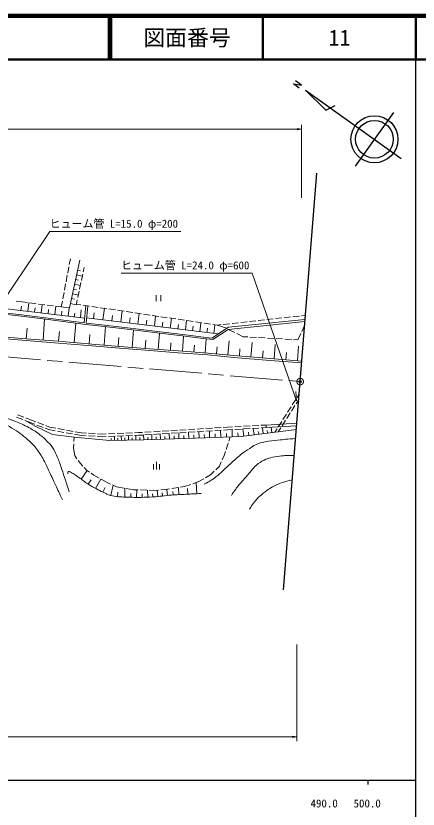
# Model space of a CAD drawing. Units: millimetres, scale not verified. Extents: x 40000 to 680000, y 20000 to 380000.
# Drawn here: x 487459 to 579500, y 198357 to 380000 of the extents above; entities that cross this region are included whole.
import ezdxf
from ezdxf.enums import TextEntityAlignment as Align

# ---------------------------------------------------------------- set-up
doc = ezdxf.new("R2010")
doc.units = ezdxf.units.MM
doc.header["$LTSCALE"] = 1000
doc.header["$PDMODE"] = 32
doc.header["$PDSIZE"] = 500
doc.linetypes.add('CHAIN', pattern=[18.5, 12, -1.5, 3.5, -1.5])
for name, color, linetype, lineweight in [('M-BMK', 2, 'CHAIN', 13), ('M-BMK-OTRS', 5, 'Continuous', 25), ('M-BMK-SRVR', 3, 'Continuous', 25), ('M-STR-HTXT', 7, 'Continuous', 13), ('M-TTL', 2, 'Continuous', 140), ('M-TTL-BAND', 7, 'Continuous', 25), ('M-TTL-LINE', 7, 'Continuous', 50), ('M-WORK', 1, 'Continuous', 13)]:
    doc.layers.add(name, color=color, linetype=linetype, lineweight=lineweight)
doc.layers.add('M-OTRS', color=6, linetype='Continuous')
doc.layers.add('M-TTL-TXT', color=7, linetype='Continuous')
doc.styles.add('ＭＳ ゴシック', font='')
doc.styles.get('ＭＳ ゴシック').set_extended_font_data('MS Gothic')

# ---------------------------------------------------------------- blocks, each defined once
blk = doc.blocks.new('open_arrow')
at = {"color": 0, "linetype": 'Continuous', "lineweight": -2}
blk.add_lwpolyline([(7.5, 1.25), (0, 0), (7.5, -1.25)], dxfattribs=at)

msp = doc.modelspace()

# ---------------------------------------------------------------- linework, layer by layer
at = {"layer": 'M-BMK'}
msp.add_line((462738, 303800), (552513, 296257), dxfattribs=at)
msp.add_circle((552513, 296257), 750, dxfattribs=at)
at = {"layer": 'M-BMK-OTRS'}
for p, q in [((552513, 296257), (556303, 343970)), ((548723, 248544), (552513, 296257))]:
    msp.add_line(p, q, dxfattribs=at)
at = {"layer": 'M-BMK-SRVR'}
for p, q in [((552812, 364139), (551449, 365102)), ((552307, 363440), (550954, 364406)), ((550954, 364406), (552812, 364139)), ((553721, 363007), (558355, 358373)), ((553721, 363007), (575638, 347353)), ((558355, 358373), (560484, 359501)), ((573884, 357873), (565118, 345599))]:
    msp.add_line(p, q, dxfattribs=at)
for radius in [5387, 4309]:
    msp.add_circle((569501, 351736), radius, dxfattribs=at)
at = {"layer": 'M-OTRS'}
msp.add_point((552513, 296257), dxfattribs=at)
at = {"layer": 'M-STR-HTXT'}
for p, q in [((552852, 338296), (552852, 355051)), ((401607, 354051), (552852, 354051)), ((551638, 291870), (551552, 293956)), ((551711, 236035), (551711, 213900)), ((302794, 214900), (551711, 214900))]:
    msp.add_line(p, q, dxfattribs=at)
for points in [[(476854, 303318), (495204, 330662), (525204, 330662)], [(551638, 291870), (541534, 321121), (511534, 321121)]]:
    msp.add_lwpolyline(points, dxfattribs=at)
at = {"layer": 'M-TTL'}
msp.add_line((680000, 380000), (40000, 380000), dxfattribs=at)
at = {"layer": 'M-TTL-BAND'}
for p, q in [((579000, 20000), (579000, 370000)), ((40000, 205000), (579000, 205000)), ((568000, 205000), (568000, 204000))]:
    msp.add_line(p, q, dxfattribs=at)
at = {"layer": 'M-TTL-LINE'}
for p, q in [((508747, 380000), (508747, 370000)), ((509247, 380000), (509247, 370000)), ((543997, 380000), (543997, 370000)), ((579000, 380000), (579000, 370000)), ((40000, 370000), (680000, 370000))]:
    msp.add_line(p, q, dxfattribs=at)
at = {"layer": 'M-WORK'}
for p, q in [((499684, 323054), (499937, 324387)), ((499693, 313168), (502064, 324037)), ((499312, 321089), (499591, 322562)), ((501564, 321743), (502223, 321599)), ((503062, 322380), (502849, 321365)), ((498940, 319124), (499219, 320597)), ((501334, 320689), (502652, 320401)), ((502747, 320876), (502439, 319408)), ((498567, 317159), (498847, 318632)), ((500866, 318544), (502207, 318252)), ((501100, 319617), (501770, 319470)), ((502337, 318918), (502029, 317450)), ((498195, 315193), (498474, 316667)), ((500390, 316363), (501754, 316066)), ((500628, 317454), (501310, 317305)), ((501926, 316961), (501619, 315493)), ((519564, 316062), (519564, 314662)), ((520614, 314662), (520614, 316062)), ((466304, 315221), (503208, 310800)), ((487537, 314679), (488863, 314488)), ((488863, 314488), (490131, 314330)), ((490177, 312361), (490410, 314300)), ((490627, 314268), (492116, 314083)), ((497850, 313369), (498102, 314702)), ((500149, 315254), (500842, 315103)), ((501516, 315003), (501304, 313988)), ((488626, 312546), (488742, 313516)), ((491723, 312175), (491839, 313142)), ((492612, 314021), (494101, 313836)), ((493269, 311990), (493501, 313923)), ((494597, 313774), (496085, 313589)), ((494810, 311806), (494925, 312769)), ((496351, 311621), (496581, 313547)), ((496581, 313527), (497850, 313369)), ((497850, 313369), (499693, 313168)), ((499422, 311253), (499652, 313173)), ((499907, 314145), (501293, 313842)), ((501304, 313988), (502331, 313836)), ((502215, 310919), (502424, 312664)), ((502825, 313762), (504309, 313541)), ((503114, 309725), (503458, 313668)), ((503519, 309664), (503902, 313602)), ((504804, 313468), (506287, 313247)), ((506782, 313173), (508265, 312952)), ((507376, 310370), (507701, 313036)), ((508760, 312879), (510244, 312658)), ((510738, 312584), (512222, 312364)), ((511468, 309872), (511780, 312429)), ((484082, 311799), (488105, 311292)), ((484116, 312097), (488142, 311590)), ((488105, 311292), (494818, 310467)), ((488142, 311590), (494855, 310764)), ((494855, 310764), (503114, 309725)), ((497886, 311437), (498001, 312397)), ((500818, 311086), (500923, 311959)), ((503632, 310826), (533738, 307160)), ((505243, 310630), (505406, 311963)), ((509422, 310121), (509578, 311400)), ((512716, 312290), (514200, 312069)), ((513431, 309633), (513580, 310859)), ((514695, 311996), (516178, 311775)), ((515394, 309394), (515692, 311847)), ((516673, 311701), (518156, 311480)), ((518651, 311407), (520135, 311186)), ((519159, 308935), (519445, 311289)), ((520629, 311112), (522113, 310892)), ((522607, 310818), (524091, 310597)), ((522770, 308496), (523045, 310753)), ((544864, 310446), (546355, 310610)), ((546852, 310665), (548343, 310830)), ((548840, 310885), (550331, 311049)), ((550828, 311104), (552319, 311269)), ((552816, 311324), (553718, 311424)), ((493666, 305762), (494037, 310563)), ((494818, 310467), (503485, 309365)), ((500830, 305178), (501213, 309654)), ((503485, 309365), (507677, 308886)), ((503519, 309664), (507711, 309184)), ((507625, 304604), (507974, 308852)), ((507677, 308886), (512330, 308353)), ((507711, 309184), (512366, 308651)), ((517276, 309165), (517420, 310341)), ((520965, 308715), (521102, 309844)), ((524502, 308285), (524634, 309367)), ((524586, 310524), (526069, 310303)), ((526235, 308074), (526498, 310239)), ((526564, 310229), (528048, 310008)), ((527896, 307871), (528023, 308910)), ((528542, 309935), (530026, 309714)), ((529558, 307669), (529810, 309746)), ((530520, 309640), (532004, 309420)), ((532499, 309346), (533526, 309193)), ((532745, 307281), (532988, 309273)), ((533526, 309193), (534428, 309293)), ((533526, 309193), (535752, 308496)), ((534925, 309348), (536416, 309512)), ((536062, 308222), (553604, 309982)), ((536102, 308729), (553554, 310480)), ((536913, 309567), (538404, 309732)), ((538901, 309787), (540391, 309951)), ((540888, 310006), (542379, 310171)), ((542876, 310226), (544367, 310391)), ((552879, 307757), (553545, 309248)), ((489825, 306062), (490015, 308462)), ((497249, 305485), (497440, 307723)), ((504227, 304887), (504409, 307011)), ((512330, 308353), (519807, 307412)), ((512366, 308651), (519844, 307710)), ((514044, 304085), (514365, 308097)), ((519807, 307412), (526201, 306648)), ((519844, 307710), (526237, 306946)), ((520022, 303615), (520305, 307352)), ((531151, 307475), (531273, 308471)), ((532302, 306208), (536102, 308729)), ((532528, 305878), (536062, 308222)), ((536062, 308222), (537552, 307490)), ((538001, 307270), (539491, 306538)), ((552008, 305810), (552674, 307301)), ((485164, 306030), (490759, 305586)), ((485197, 306428), (490790, 305985)), ((490759, 305586), (497188, 305088)), ((490790, 305985), (497221, 305487)), ((497221, 305487), (504877, 304830)), ((510834, 304341), (510995, 306347)), ((517033, 303846), (517182, 305714)), ((525607, 303198), (525852, 306690)), ((526201, 306648), (529735, 306222)), ((526237, 306946), (529772, 306520)), ((529735, 306222), (532528, 305878)), ((529772, 306520), (532302, 306208)), ((530777, 302835), (531004, 306066)), ((535969, 302338), (536291, 305582)), ((539491, 306538), (540508, 306479)), ((541007, 306450), (542505, 306363)), ((541238, 301877), (541512, 305172)), ((543004, 306334), (544501, 306246)), ((545001, 306217), (546498, 306130)), ((546997, 306101), (548495, 306014)), ((548994, 305985), (550491, 305898)), ((550990, 305869), (552008, 305810)), ((497188, 305088), (504843, 304431)), ((504843, 304431), (510242, 303987)), ((504877, 304830), (510275, 304386)), ((510242, 303987), (518021, 303366)), ((510275, 304386), (518052, 303764)), ((518021, 303366), (524593, 302868)), ((518052, 303764), (524622, 303267)), ((522814, 303404), (522946, 305149)), ((528192, 303016), (528305, 304632)), ((533373, 302596), (533535, 304218)), ((538602, 302097), (538739, 303744)), ((546546, 301437), (546820, 304755)), ((551888, 300996), (552163, 304335)), ((524593, 302868), (531413, 302389)), ((524622, 303267), (531447, 302787)), ((531413, 302389), (537309, 301803)), ((531447, 302787), (537346, 302201)), ((537309, 301803), (545639, 301110)), ((537346, 302201), (545672, 301509)), ((543892, 301657), (544030, 303316)), ((549217, 301216), (549355, 302886)), ((545639, 301110), (552852, 300515)), ((545672, 301509), (552884, 300914)), ((551787, 292613), (552286, 293395)), ((550510, 289496), (551316, 290760)), ((550711, 290927), (551518, 292192)), ((551585, 291182), (552185, 292121)), ((548559, 287555), (549366, 288820)), ((549434, 287810), (550241, 289074)), ((549635, 289241), (550442, 290506)), ((487623, 288105), (489022, 287563)), ((487848, 288662), (489246, 288120)), ((489488, 287382), (490957, 286813)), ((489580, 287347), (492003, 285944)), ((489713, 287939), (491172, 287373)), ((491172, 287373), (492002, 287057)), ((547483, 285869), (548290, 287134)), ((548358, 286124), (549165, 287388)), ((490957, 286813), (491813, 286486)), ((492003, 285944), (495804, 284168)), ((492281, 286308), (493682, 285773)), ((492470, 286878), (493871, 286344)), ((494149, 285595), (495006, 285268)), ((494338, 286165), (495169, 285848)), ((495006, 285268), (496483, 284996)), ((495169, 285848), (496600, 285585)), ((497091, 285494), (498567, 285223)), ((524928, 285142), (526425, 285234)), ((526925, 285265), (528422, 285357)), ((528921, 285387), (530418, 285479)), ((530917, 285510), (532414, 285602)), ((532913, 285633), (534410, 285725)), ((534909, 285755), (535864, 285814)), ((534942, 285156), (535899, 285215)), ((535864, 285814), (537045, 285880)), ((535899, 285215), (537079, 285281)), ((536974, 283624), (536915, 285272)), ((537544, 285907), (539042, 285991)), ((537578, 285308), (539076, 285392)), ((538978, 283696), (551642, 285284)), ((539605, 283775), (539400, 285410)), ((539541, 286019), (541039, 286102)), ((539575, 285420), (541073, 285503)), ((541538, 286130), (543036, 286213)), ((541572, 285531), (543070, 285614)), ((541960, 284070), (541775, 285542)), ((543535, 286241), (544715, 286307)), ((543569, 285642), (544749, 285708)), ((544080, 284336), (543914, 285661)), ((544711, 286307), (551673, 286749)), ((544749, 285708), (544711, 286307)), ((544749, 285708), (551711, 286150)), ((546002, 284577), (545852, 285778)), ((546716, 284666), (547214, 285448)), ((547489, 284763), (548089, 285702)), ((495804, 284168), (500802, 283537)), ((496975, 284906), (498450, 284634)), ((498942, 284544), (500417, 284272)), ((499058, 285132), (500534, 284861)), ((500802, 283537), (500750, 282531)), ((500802, 283537), (508981, 282764)), ((500909, 284181), (502385, 283910)), ((501025, 284770), (502456, 284507)), ((502385, 283910), (503575, 283845)), ((502456, 284507), (503613, 284443)), ((504074, 283817), (505572, 283735)), ((504112, 284416), (505610, 284334)), ((506071, 283708), (507261, 283643)), ((506109, 284307), (507265, 284244)), ((507261, 283643), (508142, 283677)), ((507265, 284244), (508130, 284277)), ((508629, 284297), (510128, 284355)), ((508642, 283697), (510141, 283755)), ((510017, 282785), (509997, 283749)), ((510628, 284374), (512127, 284432)), ((510641, 283774), (512139, 283832)), ((511604, 282818), (511584, 283811)), ((512626, 284451), (514125, 284509)), ((512639, 283851), (514138, 283909)), ((513239, 282852), (513218, 283874)), ((514081, 282869), (514070, 283395)), ((514625, 284529), (515489, 284562)), ((514638, 283929), (515519, 283963)), ((514923, 282887), (514901, 283939)), ((515489, 284562), (516444, 284621)), ((515519, 283963), (516477, 284022)), ((515812, 282905), (515800, 283460)), ((516700, 282923), (516678, 284034)), ((516943, 284651), (518441, 284743)), ((516976, 284052), (518473, 284144)), ((517635, 282951), (517618, 283535)), ((518570, 282980), (518535, 284148)), ((518940, 284774), (520437, 284866)), ((518972, 284175), (520469, 284267)), ((519554, 283009), (519535, 283624)), ((520538, 283039), (520500, 284269)), ((520936, 284897), (522433, 284989)), ((520968, 284298), (522466, 284390)), ((521573, 283071), (521553, 283718)), ((522608, 283102), (522569, 284396)), ((522932, 285019), (524429, 285111)), ((522965, 284420), (524462, 284512)), ((523691, 283135), (523671, 283812)), ((523766, 283137), (530853, 283403)), ((524774, 283175), (524723, 284528)), ((524961, 284543), (526458, 284635)), ((525899, 283217), (525873, 283921)), ((526957, 284666), (528454, 284758)), ((527025, 283260), (526972, 284666)), ((528195, 283304), (528168, 284035)), ((528953, 284788), (530450, 284880)), ((529365, 283347), (529310, 284810)), ((530583, 283393), (530554, 284154)), ((530853, 283403), (538978, 283696)), ((530950, 284911), (532447, 285003)), ((531800, 283438), (531746, 284960)), ((532946, 285033), (534443, 285125)), ((533070, 283483), (533041, 284277)), ((534339, 283529), (534282, 285116)), ((535657, 283577), (535627, 284400)), ((536165, 282641), (536475, 283606)), ((538292, 283672), (538262, 284495)), ((540782, 283923), (540690, 284659)), ((543020, 284203), (542937, 284866)), ((545041, 284456), (544966, 285057)), ((500724, 282032), (500673, 281026)), ((508981, 282764), (516733, 282924)), ((509246, 282770), (509236, 283251)), ((510810, 282802), (510800, 283298)), ((512422, 282835), (512411, 283346)), ((516733, 282924), (523766, 283137)), ((535555, 280736), (536013, 282165)), ((500673, 281026), (500912, 279321)), ((535092, 279295), (535402, 280260)), ((500912, 279321), (501420, 278606)), ((501710, 278198), (502218, 277483)), ((534661, 278324), (535092, 279295)), ((502218, 277483), (502763, 276917)), ((503111, 276557), (503656, 275991)), ((518931, 276157), (518931, 277382)), ((519631, 276157), (519631, 277907)), ((520331, 276157), (520331, 277382)), ((533180, 276072), (534027, 276897)), ((534027, 276897), (534458, 277867)), ((502404, 273923), (503805, 275885)), ((503656, 275991), (504278, 275550)), ((504686, 275260), (505308, 274819)), ((505308, 274819), (506542, 274128)), ((530881, 274249), (531975, 274899)), ((531975, 274899), (532822, 275723)), ((504003, 272782), (504716, 273781)), ((505696, 271789), (506912, 273921)), ((506978, 273884), (508212, 273194)), ((508212, 273194), (509133, 272792)), ((509157, 270228), (509692, 272548)), ((509591, 272592), (510512, 272190)), ((526035, 272226), (527458, 272706)), ((527932, 272865), (529356, 273345)), ((528853, 270572), (528728, 273133)), ((529356, 273345), (530451, 273994)), ((507394, 270927), (507927, 271992)), ((510512, 272190), (512202, 271888)), ((510745, 269907), (510804, 270920)), ((512366, 269822), (512408, 271851)), ((512694, 271800), (514384, 271498)), ((514384, 271498), (515426, 271457)), ((515091, 269766), (515126, 271469)), ((515925, 271438), (517424, 271380)), ((517616, 269796), (517562, 271375)), ((517924, 271360), (518966, 271320)), ((518966, 271320), (520093, 271400)), ((519916, 269945), (519769, 271379)), ((520592, 271435), (521719, 271515)), ((521026, 270059), (520955, 270753)), ((521719, 271515), (522643, 271668)), ((522136, 270173), (521994, 271561)), ((523137, 271749), (524617, 271992)), ((523444, 270288), (523399, 271108)), ((524756, 270361), (524665, 272000)), ((525110, 272074), (526035, 272226)), ((526804, 270473), (526741, 271753)), ((513728, 269794), (513746, 270646)), ((516353, 269753), (516327, 270542)), ((518768, 269836), (518744, 270556))]:
    msp.add_line(p, q, dxfattribs=at)
for points, knots in [([(473196, 292615), (474021, 292327), (474244, 292242), (474907, 291981), (475872, 291600), (476388, 291328), (477340, 290915), (478296, 290501), (478823, 290249), (479791, 289867), (480845, 289453), (481461, 289292), (482527, 288908), (484274, 288280), (485259, 287944), (486984, 287257), (488185, 286778), (488881, 286551), (490021, 285942), (491014, 285413), (491567, 285100), (492472, 284433), (493305, 283819), (493768, 283461), (494497, 282728), (495066, 282155), (495376, 281815), (495829, 281147), (496270, 280497), (496444, 280085), (496770, 279371), (497221, 278384), (497392, 277797), (497765, 276778), (498113, 275828), (498278, 275286), (498600, 274327), (499033, 273033), (499164, 272620), (499683, 271006)], [0, 0, 0, 0, 1, 1, 1, 2, 2, 2, 3, 3, 3, 4, 4, 4, 5, 5, 5, 6, 6, 6, 7, 7, 7, 8, 8, 8, 9, 9, 9, 10, 10, 10, 11, 11, 11, 12, 12, 12, 13, 13, 13, 13]), ([(471082, 291271), (471861, 291190), (472081, 291157), (472716, 291056), (473829, 290881), (474444, 290724), (475534, 290441), (476900, 290086), (477678, 289917), (479004, 289434), (480362, 288940), (481117, 288638), (482414, 287999), (484090, 287173), (485006, 286652), (486570, 285628), (488051, 284657), (488901, 284120), (490219, 282937), (491047, 282194), (491479, 281735), (492164, 280859), (492788, 280061), (493097, 279579), (493603, 278701), (494199, 277664), (494445, 277036), (494961, 275957), (495580, 274664), (495896, 273925), (496507, 272627), (497134, 271292), (497336, 270871), (498132, 269217)], [0, 0, 0, 0, 1, 1, 1, 2, 2, 2, 3, 3, 3, 4, 4, 4, 5, 5, 5, 6, 6, 6, 7, 7, 7, 8, 8, 8, 9, 9, 9, 10, 10, 10, 11, 11, 11, 11]), ([(530564, 272760), (531307, 273155), (531523, 273272), (532109, 273648), (532728, 274045), (533065, 274286), (533637, 274749), (534384, 275355), (534739, 275768), (535448, 276418), (536237, 277142), (536674, 277553), (537473, 278266), (538067, 278796), (538387, 279110), (539012, 279604), (539749, 280186), (540222, 280429), (541001, 280953), (541494, 281285), (541732, 281537), (542268, 281794), (543090, 282188), (543611, 282283), (544506, 282457), (545601, 282671), (546229, 282702), (547336, 282836), (548951, 283032), (549479, 283070), (551480, 283246)], [0, 0, 0, 0, 1, 1, 1, 2, 2, 2, 3, 3, 3, 4, 4, 4, 5, 5, 5, 6, 6, 6, 7, 7, 7, 8, 8, 8, 9, 9, 9, 10, 10, 10, 10]), ([(536777, 270188), (537226, 270880), (537360, 271072), (537760, 271620), (538368, 272454), (538766, 272878), (539429, 273669), (539959, 274298), (540272, 274636), (540818, 275252), (541465, 275983), (541744, 276478), (542487, 277111), (543120, 277650), (543525, 277900), (544263, 278283), (544795, 278559), (545118, 278673), (545696, 278828), (546507, 279045), (546983, 279077), (547815, 279183), (549117, 279349), (549591, 279329), (551170, 279348)], [0, 0, 0, 0, 1, 1, 1, 2, 2, 2, 3, 3, 3, 4, 4, 4, 5, 5, 5, 6, 6, 6, 7, 7, 7, 8, 8, 8, 8]), ([(499327, 275148), (499345, 275277), (499350, 275319), (499382, 275424), (499411, 275520), (499398, 275600), (499477, 275661), (499531, 275703), (499584, 275655), (499651, 275638), (499838, 275589), (499947, 275558), (500116, 275464), (500478, 275263), (500657, 275110), (501000, 274880), (501467, 274567), (501731, 274395), (502192, 274075), (502981, 273527), (503382, 273159), (504193, 272646), (504832, 272242), (505209, 272046), (505875, 271687), (506466, 271367), (506808, 271209), (507414, 270917), (507887, 270689), (508134, 270513), (508633, 270349), (509337, 270117), (509745, 270009), (510481, 269923), (511111, 269849), (511468, 269851), (512103, 269828), (513665, 269771), (514541, 269721), (516105, 269745), (517192, 269762), (517803, 269759), (518887, 269840), (520515, 269960), (521417, 270133), (523043, 270266), (524373, 270375), (525121, 270386), (526453, 270455), (527780, 270525), (528198, 270544), (529851, 270621)], [0, 0, 0, 0, 1, 1, 1, 2, 2, 2, 3, 3, 3, 4, 4, 4, 5, 5, 5, 6, 6, 6, 7, 7, 7, 8, 8, 8, 9, 9, 9, 10, 10, 10, 11, 11, 11, 12, 12, 12, 13, 13, 13, 14, 14, 14, 15, 15, 15, 16, 16, 16, 17, 17, 17, 17]), ([(540950, 267069), (541319, 267730), (541457, 267937), (541838, 268454), (542424, 269248), (542833, 269638), (543579, 270284), (544396, 270991), (544870, 271383), (545799, 271935), (546762, 272508), (547349, 272764), (548410, 273125), (549294, 273426), (549640, 273509), (550724, 273727)], [0, 0, 0, 0, 1, 1, 1, 2, 2, 2, 3, 3, 3, 4, 4, 4, 5, 5, 5, 5])]:
    msp.add_open_spline(points, degree=3, knots=knots, dxfattribs=at)

# ---------------------------------------------------------------- block references
at = {"layer": 'M-STR-HTXT', "xscale": 133, "yscale": 133, "rotation": 180}
for p in [(552852, 354051), (551711, 214900)]:
    msp.add_blockref('open_arrow', p, dxfattribs=at)

# ---------------------------------------------------------------- texts
at = {"layer": 'M-STR-HTXT', "style": 'ＭＳ ゴシック'}
for s, p in [('ヒューム管 L=15.0 φ=200', (495204, 332412)), ('ヒューム管 L=24.0 φ=600', (511534, 322871))]:
    msp.add_text(s, height=1833, dxfattribs=at).set_placement(p, align=Align.MIDDLE_LEFT)
at = {"layer": 'M-TTL-BAND', "style": 'ＭＳ ゴシック'}
for s, p in [('490.0', (558000, 198195)), ('500.0', (567844, 198195))]:
    msp.add_text(s, height=1833, dxfattribs=at).set_placement(p, align=Align.BOTTOM_CENTER)
at = {"layer": 'M-TTL-TXT', "style": 'ＭＳ ゴシック'}
for s, p in [('図面番号', (526622, 375000)), ('11', (561497, 375000))]:
    msp.add_text(s, height=3666, dxfattribs=at).set_placement(p, align=Align.MIDDLE_CENTER)

doc.saveas('drawing.dxf')
